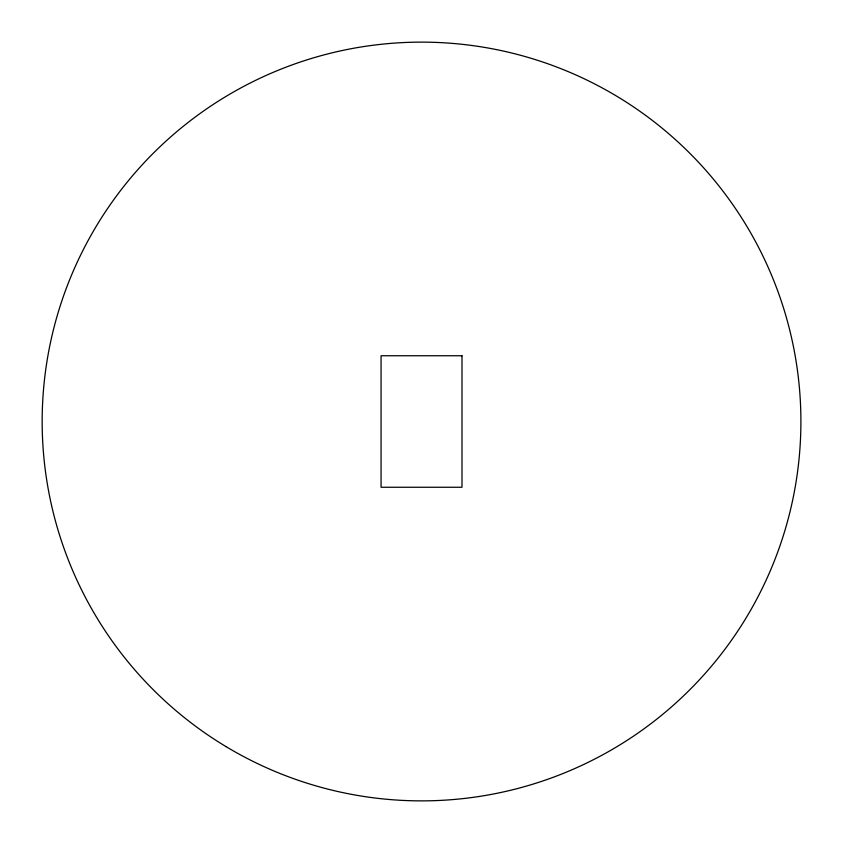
<?xml version="1.0" encoding="UTF-8"?>
<svg xmlns="http://www.w3.org/2000/svg" width="843" height="843" viewBox="0 0 843 843"><rect width="100%" height="100%" fill="white"/><g stroke="black" fill="none" stroke-linecap="round" stroke-linejoin="round"><path stroke-width="1.26" d="M461.996 355.746L381.068 355.746L381.068 487.254L461.996 487.254L461.996 355.746M225.977 746.582A379.361 379.361 0 0 0 800.839 428.307A379.361 379.361 0 0 0 237.779 89.611A379.361 379.361 0 0 0 225.977 746.582"/></g></svg>
